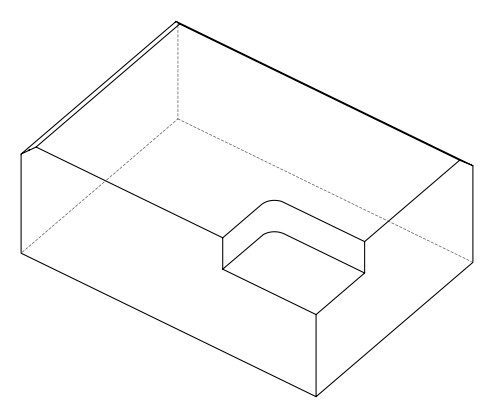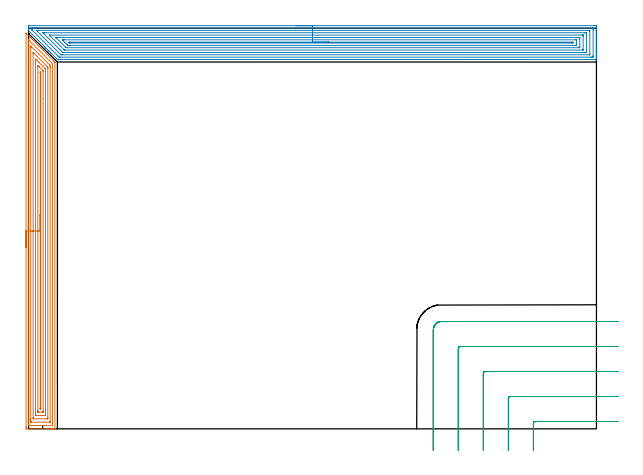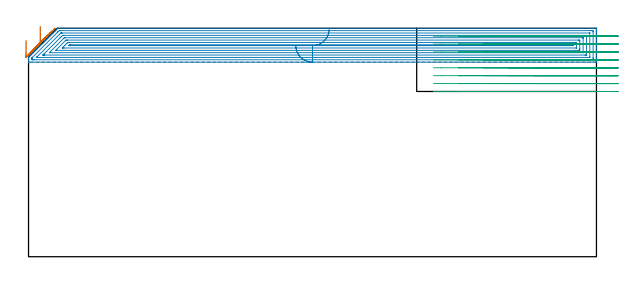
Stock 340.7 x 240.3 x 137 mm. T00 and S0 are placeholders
(PLAN: 3 operations, 1 tool changes, 45.9 min)
(1 AREA_MILL | FG_CHAMFER_SURFACE | UGT0205_001 | 13.01 min | 35861 mm3)
(2 AREA_MILL_1 | FG_CHAMFER_SURFACE_1 | UGT0205_001 | 21.55 min | 68106 mm3)
(3 MILL_CORNER_NOTCH_RECTANGULAR | CORNER_NOTCH_RECTANGULAR | UGT0201_094 | Follow Part, ap 5, ae 75% | 11.3 min | 302224 mm3)
(TOOL UGT0205_001 | Chamfer Mill 20 x 3 x 45 deg. | D20 FL50 Z2)
(TOOL UGT0201_094 | End mill 20 mm | D20 FL38 Z4)
(OP 1 AREA_MILL)
G17 G21 G94 G90
T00 M6
G54
G17 G0 G90 X-1.5 Y108.65 S1061 M3
G43 Z147. H0
Z129.7
G94 G1 Y108.688 Z128.828 F250.
Y108.802 Z127.964
Y108.991 Z127.112
Y109.253 Z126.28
Y109.587 Z125.474
Y109.99 Z124.7
Y110.458 Z123.964
Y110.99 Z123.272
Y111.579 Z122.629
Y112.222 Z122.04
Y112.914 Z121.508
Y113.65 Z121.04
Y114.424 Z120.637
Y115.23 Z120.303
Y116.062 Z120.041
Y116.914 Z119.852
Y117.778 Z119.738
Y118.65 Z119.7
Y237.192
X-1.495 Y237.267 Z119.704
X-1.492 Y237.281 Z119.705
X-1.466 Y237.267 Z119.731
X0.986 Y234.814 Z122.185
X15.223 Y220.578 Z136.422
X15.782 Y220.019 Z136.979
X15.787 Y220.013 Z136.984
X15.804 Y219.987 Z136.993
X15.8 Y219.688 Z137.
Y219.683
Y0.181
X15.797 Y0.01 Z136.988
X15.735 Y0.007 Z136.927
X15.302 Y0. Z136.502
X15.019 Z136.219
X14.294 Z135.489
X13.038 Z134.235
X11.615 Z132.811
X-0.887 Y0.001 Z120.311
X-1.123 Y0.002 Z120.075
X-1.492 Y0.007 Z119.706
X-1.494 Y0.021 Z119.704
X-1.499 Y0.628 Z119.701
X-1.5 Y1.242 Z119.7
Y118.65
X-0.086 Z121.114
X-0.085 Y233.095 Z121.115
X-0.084 Y233.185 Z121.116
X-0.079 Y233.278 Z121.121
X-0.071 Y233.41 Z121.129
X0.006 Y233.337 Z121.206
X0.254 Y233.095 Z121.454
X13.666 Y219.683 Z134.866
X14.294 Y219.048 Z135.494
X14.356 Y218.983 Z135.556
X14.379 Y218.939 Z135.579
X14.382 Y218.881 Z135.582
X14.384 Y218.789 Z135.584
X14.385 Y218.698 Z135.585
X14.386 Y217.895 Z135.586
X14.385 Y2.325 Z135.585
X14.384 Y2.233 Z135.584
X14.38 Y2.05 Z135.58
X14.378 Y2.008 Z135.578
X14.371 Y2.006 Z135.571
X14.346 Y2.003 Z135.546
X14.294 Y2.001 Z135.494
X0.421 Z121.621
X0.006 Y2.008 Z121.206
X-0.052 Y2.01 Z121.148
X-0.079 Y2.025 Z121.121
X-0.086 Y2.417 Z121.114
Y118.65
X1.328 Z122.528
X1.329 Y228.624 Z122.529
X1.33 Y229.087 Z122.53
X1.334 Y229.519 Z122.534
X1.336 Y229.552 Z122.536
X1.377 Y229.519 Z122.577
X1.792 Y229.108 Z122.992
X12.756 Y218.143 Z133.956
X12.88 Y218.017 Z134.08
X12.94 Y217.951 Z134.14
X12.965 Y217.921 Z134.165
X12.966 Y217.895 Z134.166
X12.97 Y217.433 Z134.17
X12.971 Y217.001 Z134.171
Y216.537
Y4.205
X12.969 Y4.089 Z134.169
X12.967 Y4.032 Z134.167
X12.965 Y4.012 Z134.165
X12.917 Y4.009 Z134.117
X12.711 Y4.001 Z133.911
X9.364 Y4. Z130.564
X1.792 Y4.001 Z122.992
X1.587 Y4.002 Z122.787
X1.451 Y4.006 Z122.651
X1.347 Y4.01 Z122.547
X1.335 Y4.052 Z122.535
X1.333 Y4.205 Z122.533
X1.33 Y4.668 Z122.53
X1.329 Y5.099 Z122.529
X1.328 Y5.563 Z122.528
Y118.65
X2.743 Z123.943
Y225.048
X2.747 Y225.429 Z123.947
X2.75 Y225.618 Z123.95
X2.754 Y225.686 Z123.954
X2.817 Y225.625 Z124.017
X3.403 Y225.048 Z124.603
X10.722 Y217.729 Z131.922
X11.445 Y217.001 Z132.645
X11.548 Y216.892 Z132.748
X11.551 Y216.792 Z132.751
X11.554 Y216.583 Z132.754
X11.557 Y216.165 Z132.757
Y216.107
Y6.887
X11.551 Y6.057 Z132.751
X11.546 Y6.01 Z132.746
X11.497 Y6.007 Z132.697
X11.387 Y6.003 Z132.587
X11.165 Y6.001 Z132.365
X10.722 Y6. Z131.922
X3.132 Y6.001 Z124.332
X2.912 Y6.003 Z124.112
X2.803 Y6.007 Z124.003
X2.754 Y6.01 Z123.954
X2.75 Y6.046 Z123.95
X2.743 Y6.829 Z123.943
Y6.887
Y118.65
X4.157 Z125.357
X4.158 Y220.891 Z125.358
X4.161 Y221.472 Z125.361
X4.164 Y221.779 Z125.364
X4.471 Y221.522 Z125.671
X4.527 Y221.472 Z125.727
X5.364 Y220.638 Z126.564
X6.318 Y219.683 Z127.518
X9.895 Y216.107 Z131.095
X9.96 Y216.039 Z131.16
X10.089 Y215.9 Z131.289
X10.137 Y215.846 Z131.337
X10.139 Y215.831 Z131.339
X10.141 Y215.795 Z131.341
X10.143 Y215.213 Z131.343
Y214.899
Y8.675
X10.141 Y8.363 Z131.341
X10.137 Y8.047 Z131.337
X10.136 Y8.013 Z131.336
X10.123 Y8.009 Z131.323
X10.082 Y8.005 Z131.282
X9.998 Y8.001 Z131.198
X7.378 Y8. Z128.578
X5.146 Z126.346
X4.471 Y8.002 Z125.671
X4.249 Y8.004 Z125.449
X4.176 Y8.01 Z125.376
X4.164 Y8.031 Z125.364
X4.161 Y8.091 Z125.361
X4.158 Y8.675 Z125.358
X4.157 Y8.99 Z125.357
Y118.65
X5.571 Z126.771
Y217.001
X5.573 Y217.686 Z126.773
X5.576 Y217.895 Z126.776
X5.578 Y217.957 Z126.778
X5.594 Y217.946 Z126.794
X5.653 Y217.895 Z126.853
X6.257 Y217.295 Z127.457
X6.551 Y217.001 Z127.751
X8.338 Y215.213 Z129.538
X8.634 Y214.91 Z129.834
X8.716 Y214.825 Z129.916
X8.722 Y214.782 Z129.922
X8.725 Y214.698 Z129.925
X8.728 Y214.527 Z129.928
X8.729 Y197.846 Z129.929
Y10.671
X8.728 Y10.464 Z129.928
X8.724 Y10.121 Z129.924
X8.722 Y10.037 Z129.922
X8.712 Y10.01 Z129.912
X8.66 Y10.007 Z129.86
X8.504 Y10.002 Z129.704
X6.257 Y10. Z127.457
X5.825 Y10.002 Z127.025
X5.623 Y10.008 Z126.823
X5.578 Y10.01 Z126.778
X5.576 Y10.086 Z126.776
X5.572 Y10.255 Z126.772
X5.571 Y10.464 Z126.771
Y11.15
Y118.65
X6.985 Z128.185
X6.986 Y213.589 Z128.186
X6.987 Y213.754 Z128.187
X6.992 Y214.083 Z128.192
X6.994 Y214.1 Z128.194
X7.001 Y214.095 Z128.201
X7.027 Y214.073 Z128.227
X7.074 Y214.028 Z128.274
X7.15 Y213.951 Z128.35
X7.278 Y213.815 Z128.478
X7.308 Y213.782 Z128.508
X7.311 Y213.699 Z128.511
X7.313 Y213.59 Z128.513
X7.314 Y213.425 Z128.514
X7.315 Y213.26 Z128.515
Y12.981
X7.313 Y12.252 Z128.513
X7.311 Y12.091 Z128.511
X7.308 Y12.034 Z128.508
X7.302 Y12.01 Z128.502
X7.275 Y12.008 Z128.475
X7.15 Y12.004 Z128.35
X7.066 Y12.005 Z128.266
X7.001 Y12.01 Z128.201
X6.992 Y12.017 Z128.192
X6.989 Y12.041 Z128.189
X6.987 Y12.087 Z128.187
X6.986 Y12.252 Z128.186
X6.985 Y12.417 Z128.185
Y118.65
Y119.522 Z128.223
Y120.386 Z128.337
Y121.238 Z128.526
Y122.07 Z128.788
Y122.876 Z129.122
Y123.65 Z129.525
Y124.386 Z129.994
Y125.078 Z130.525
Y125.721 Z131.114
Y126.31 Z131.757
Y126.842 Z132.45
Y127.31 Z133.185
Y127.713 Z133.959
Y128.047 Z134.765
Y128.309 Z135.597
Y128.498 Z136.449
Y128.612 Z137.314
Y128.65 Z138.185
G0 Z147.
M5
M2
(OP 2 AREA_MILL_1)
G17 G21 G94 G90
T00 M6
G54
G17 G0 G90 X160.3 Y241.8 S1061 M3
G43 Z147. H0
Z126.7
G94 G1 X160.338 Z125.828 F250.
X160.452 Z124.964
X160.641 Z124.112
X160.903 Z123.28
X161.237 Z122.474
X161.64 Z121.7
X162.108 Z120.964
X162.64 Z120.272
X163.229 Z119.629
X163.872 Z119.04
X164.564 Z118.508
X165.3 Z118.04
X166.074 Z117.637
X166.88 Z117.303
X167.712 Z117.041
X168.564 Z116.852
X169.428 Z116.738
X170.3 Z116.7
X339.986
X340.425 Y241.795 Z116.703
X340.59 Y241.792 Z116.706
X340.6 Y241.622 Z116.875
Y225.204 Z133.291
Y224.598 Z133.897
Y224.047 Z134.45
Y223.716 Z134.78
Y223.166 Z135.331
Y222.834 Z135.66
Y222.172 Z136.327
Y221.84 Z136.659
X340.593 Y221.504 Z136.986
Y221.502 Z136.988
X340.433 Y221.5 Z137.
X17.583
X17.296 Y221.505 Z136.991
X16.756 Y222.044 Z136.455
X16.69 Y222.109 Z136.388
X14.201 Y224.598 Z133.898
X13.761 Y225.038 Z133.461
X13.319 Y225.479 Z133.017
X13.117 Y225.682 Z132.817
X13.052 Y225.748 Z132.752
X12.438 Y226.361 Z132.135
X12.203 Y226.597 Z131.903
X11.556 Y227.242 Z131.254
X11.355 Y227.445 Z131.055
X11.331 Y227.469 Z131.031
X10.675 Y228.124 Z130.373
X10.506 Y228.294 Z130.206
X10.438 Y228.362 Z130.138
X9.793 Y229.005 Z129.492
X9.657 Y229.143 Z129.357
X0.098 Y238.702 Z119.795
X0.01 Y238.792 Z119.704
X0.005 Y238.819 Z119.678
X0. Y239.365 Z119.135
Y240.797 Z117.7
Y241.347 Z117.149
Y241.677 Z116.82
X0.003 Y241.791 Z116.705
X0.397 Y241.8 Z116.7
X170.3
Y240.386 Z118.114
X338.2 Y240.385 Z118.115
X338.282 Y240.384 Z118.116
X338.568 Y240.379 Z118.121
X338.59 Y240.286 Z118.214
X338.597 Y240.074 Z118.426
X338.599 Y239.584 Z118.916
X338.6 Y239.189 Z119.311
X338.599 Y223.716 Z134.784
X338.597 Y223.323 Z135.177
X338.59 Y222.932 Z135.568
X338.2 Y222.918 Z135.582
X338.117 Y222.916 Z135.584
X337.307 Y222.914 Z135.586
X337.226
X19.288 Y222.915 Z135.585
X18.476 Y222.92 Z135.58
X18.388 Y222.921 Z135.579
X17.583 Y223.669 Z134.831
X17.535 Y223.716 Z134.784
X16.69 Y224.56 Z133.94
X2.4 Y238.85 Z119.65
X2.037 Y239.222 Z119.278
X2.017 Y239.244 Z119.256
X2.01 Y239.277 Z119.223
X2.005 Y239.347 Z119.153
X2.001 Y239.452 Z119.048
Y239.584 Z118.916
X2.003 Y239.977 Z118.523
X2.01 Y240.368 Z118.132
X2.4 Y240.382 Z118.118
X2.483 Y240.384 Z118.116
X3.293 Y240.386 Z118.114
X3.374
X170.3
Y238.972 Z119.528
X336.413 Y238.971 Z119.529
X336.504 Y238.97 Z119.53
X336.576 Y238.967 Z119.533
X336.59 Y238.965 Z119.535
X336.594 Y238.939 Z119.561
X336.597 Y238.887 Z119.613
X336.599 Y238.702 Z119.798
X336.6 Y238.518 Z119.982
X336.599 Y224.415 Z134.085
X336.593 Y224.353 Z134.147
X336.59 Y224.335 Z134.165
X336.582 Y224.333 Z134.167
X336.55 Y224.331 Z134.169
X336.413 Y224.329 Z134.171
X20.262
X19.64 Y224.33 Z134.17
X19.506 Y224.333 Z134.167
X19.439 Y224.335 Z134.165
X19.369 Y224.35 Z134.15
X19.113 Y224.598 Z133.902
X18.476 Y225.224 Z133.276
X4.997 Y238.702 Z119.798
X4.917 Y238.784 Z119.716
X4.767 Y238.942 Z119.558
X4.746 Y238.968 Z119.532
X4.768 Y238.97 Z119.53
X4.807 Y238.971 Z119.529
X5.08
X170.3 Y238.972 Z119.528
Y237.557 Z120.943
X333.734
X334.002 Y237.556 Z120.944
X334.473 Y237.552 Z120.948
X334.576 Y237.551 Z120.949
X334.59 Y237.37 Z121.13
X334.6 Y236.967 Z121.533
Y236.939 Z121.561
X334.599 Y225.933 Z132.567
X334.597 Y225.827 Z132.673
X334.593 Y225.774 Z132.726
X334.591 Y225.752 Z132.748
X334.568 Y225.75 Z132.75
X334.357 Y225.746 Z132.754
X333.734 Y225.743 Z132.757
X333.467
X21.155
X20.887 Y225.744 Z132.756
X20.575 Y225.747 Z132.753
X20.424 Y225.75 Z132.75
X20.262 Y225.897 Z132.603
X19.79 Y226.361 Z132.139
X19.369 Y226.78 Z131.72
X18.906 Y227.242 Z131.258
X9.21 Y236.939 Z121.561
X8.652 Y237.501 Z120.999
X8.617 Y237.544 Z120.956
X8.616 Y237.551 Z120.949
X8.652 Y237.552 Z120.948
X8.921 Y237.555 Z120.945
X9.545 Y237.557 Z120.943
X9.812
X170.3
Y236.143 Z122.357
X332.035
X332.208 Y236.141 Z122.359
X332.553 Y236.136 Z122.364
X332.592 Y236.131 Z122.369
X332.595 Y236.123 Z122.377
X332.598 Y236.101 Z122.399
X332.6 Y236.058 Z122.442
Y235.414 Z123.086
X332.599 Y227.481 Z131.019
X332.593 Y227.242 Z131.258
X332.59 Y227.169 Z131.331
X332.294 Y227.161 Z131.339
X332.121 Y227.158 Z131.342
X21.962 Y227.157 Z131.343
X21.789 Y227.159 Z131.341
X21.448 Y227.164 Z131.336
X21.363 Y227.242 Z131.258
X21.155 Y227.444 Z131.056
X13.117 Y235.481 Z123.019
X12.548 Y236.058 Z122.442
X12.478 Y236.132 Z122.368
X12.772 Y236.139 Z122.361
X12.945 Y236.142 Z122.358
X170.3 Y236.143 Z122.357
Y234.729 Z123.771
X329.723 Y234.728 Z123.772
X330.162 Y234.725 Z123.775
X330.59 Y234.72 Z123.78
X330.596 Y234.295 Z124.205
X330.6 Y233.863 Z124.637
Y229.455 Z129.045
X330.597 Y229.005 Z129.495
X330.593 Y228.58 Z129.92
X330.162 Y228.575 Z129.925
X329.708 Y228.572 Z129.928
X23.381 Y228.571 Z129.929
X22.941 Y228.574 Z129.926
X22.481 Y228.578 Z129.922
X22.048 Y228.999 Z129.501
X16.69 Y234.358 Z124.142
X16.37 Y234.686 Z123.814
X16.339 Y234.72 Z123.78
X16.35 Y234.723 Z123.777
X16.389 Y234.727 Z123.773
X16.428 Y234.729 Z123.771
X170.3
Y233.315 Z125.185
X328.376 Y233.314 Z125.186
X328.478 Y233.313 Z125.187
X328.56 Y233.308 Z125.192
X328.591 Y233.305 Z125.195
X328.595 Y233.288 Z125.212
X328.597 Y233.267 Z125.233
X328.6 Y233.192 Z125.308
X328.599 Y230.326 Z128.174
X328.597 Y230.178 Z128.322
X328.593 Y230.06 Z128.44
X328.589 Y229.992 Z128.508
X328.573 Y229.99 Z128.51
X328.376 Y229.987 Z128.513
X328.276 Y229.986 Z128.514
X327.483 Y229.985 Z128.515
X24.628
X23.834 Y229.986 Z128.514
X23.733 Y229.987 Z128.513
X23.542 Y229.992 Z128.508
X23.168 Y230.342 Z128.158
X22.941 Y230.558 Z127.942
X21.847 Y231.65 Z126.85
X20.262 Y233.236 Z125.264
X20.219 Y233.284 Z125.216
X20.213 Y233.294 Z125.206
X20.21 Y233.308 Z125.192
X20.262 Y233.31 Z125.19
X20.364 Y233.313 Z125.187
X21.155 Y233.315 Z125.185
X21.255
X170.3
Y231.901 Z126.599
X325.696 Y231.9 Z126.6
X326.34 Y231.897 Z126.603
X326.59 Y231.893 Z126.607
X326.599 Y231.65 Z126.85
X326.6 Y231.64 Z126.86
X326.59 Y231.407 Z127.093
X325.948 Y231.401 Z127.099
X325.696 Y231.4 Z127.1
X24.981
X24.727 Y231.401 Z127.099
X24.643 Y231.403 Z127.097
X24.577 Y231.406 Z127.094
X24.544 Y231.415 Z127.085
X24.517 Y231.439 Z127.061
X24.302 Y231.65 Z126.85
X24.162 Y231.794 Z126.706
X24.07 Y231.894 Z126.606
X24.22 Y231.896 Z126.604
X24.475 Y231.899 Z126.601
X24.727 Y231.9 Z126.6
X25.367
X170.3 Y231.901 Z126.599
X171.172 Z126.638
X172.036 Z126.751
X172.888 Z126.94
X173.72 Z127.203
X174.526 Z127.536
X175.3 Z127.939
X176.036 Z128.408
X176.728 Z128.939
X177.371 Z129.528
X177.96 Z130.172
X178.492 Z130.864
X178.96 Z131.599
X179.363 Z132.373
X179.697 Z133.179
X179.959 Z134.011
X180.148 Z134.863
X180.262 Z135.728
X180.3 Z136.599
G0 Z147.
M5
M2
(OP 3 MILL_CORNER_NOTCH_RECTANGULAR)
G17 G21 G94 G90
T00 M6
G54
G17 G0 G90 X353.6 Y4.4 S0 M3
G43 Z147. H0
Z132.262
G94 G1 X350.6 F250.
X303.795 F500.
G3 X302.8 Y3.405 R1.
G1 Y-10.
Y-13. F250.
G0 Z147.
X353.6 Y19.4
Z132.262
G1 X350.6
X288.795 F500.
G3 X287.8 Y18.405 R1.
G1 Y-10.
Y-13. F250.
G0 Z147.
X353.6 Y34.4
Z132.262
G1 X350.6
X273.795 F500.
G3 X272.8 Y33.405 R1.
G1 Y-10.
Y-13. F250.
G0 Z147.
X353.6 Y49.4
Z132.262
G1 X350.6
X258.796 F500.
G3 X257.8 Y48.404 R1.
G1 Y-10.
Y-13. F250.
G0 Z147.
X353.6 Y64.4
Z132.262
G1 X350.6
X247.6 F500.
G3 X242.8 Y59.6 R4.8
G1 Y-10.
Y-13. F250.
G0 Z147.
X353.6 Y4.4
Z127.525
G1 X350.6
X303.794 F500.
G3 X302.8 Y3.406 R1.
G1 Y-10.
Y-13. F250.
G0 Z147.
X353.6 Y19.4
Z127.525
G1 X350.6
X288.795 F500.
G3 X287.8 Y18.405 R1.
G1 Y-10.
Y-13. F250.
G0 Z147.
X353.6 Y34.4
Z127.525
G1 X350.6
X273.795 F500.
G3 X272.8 Y33.405 R1.
G1 Y-10.
Y-13. F250.
G0 Z147.
X353.6 Y49.4
Z127.525
G1 X350.6
X258.796 F500.
G3 X257.8 Y48.404 R1.
G1 Y-10.
Y-13. F250.
G0 Z147.
X353.6 Y64.4
Z127.525
G1 X350.6
X247.6 F500.
G3 X242.8 Y59.6 R4.8
G1 Y-10.
Y-13. F250.
G0 Z147.
X353.6 Y4.4
Z122.787
G1 X350.6
X303.794 F500.
G3 X302.8 Y3.406 R1.
G1 Y-10.
Y-13. F250.
G0 Z147.
X353.6 Y19.4
Z122.787
G1 X350.6
X288.795 F500.
G3 X287.8 Y18.405 R1.
G1 Y-10.
Y-13. F250.
G0 Z147.
X353.6 Y34.4
Z122.787
G1 X350.6
X273.795 F500.
G3 X272.8 Y33.405 R1.
G1 Y-10.
Y-13. F250.
G0 Z147.
X353.6 Y49.4
Z122.787
G1 X350.6
X258.796 F500.
G3 X257.8 Y48.404 R1.
G1 Y-10.
Y-13. F250.
G0 Z147.
X353.6 Y64.4
Z122.787
G1 X350.6
X247.6 F500.
G3 X242.8 Y59.6 R4.8
G1 Y-10.
Y-13. F250.
G0 Z147.
X353.6 Y4.4
Z118.05
G1 X350.6
X303.794 F500.
G3 X302.8 Y3.406 R1.
G1 Y-10.
Y-13. F250.
G0 Z147.
X353.6 Y19.4
Z118.05
G1 X350.6
X288.795 F500.
G3 X287.8 Y18.405 R1.
G1 Y-10.
Y-13. F250.
G0 Z147.
X353.6 Y34.4
Z118.05
G1 X350.6
X273.795 F500.
G3 X272.8 Y33.405 R1.
G1 Y-10.
Y-13. F250.
G0 Z147.
X353.6 Y49.4
Z118.05
G1 X350.6
X258.796 F500.
G3 X257.8 Y48.404 R1.
G1 Y-10.
Y-13. F250.
G0 Z147.
X353.6 Y64.4
Z118.05
G1 X350.6
X247.6 F500.
G3 X242.8 Y59.6 R4.8
G1 Y-10.
Y-13. F250.
G0 Z147.
X353.6 Y4.4
Z113.312
G1 X350.6
X303.794 F500.
G3 X302.8 Y3.406 R1.
G1 Y-10.
Y-13. F250.
G0 Z147.
X353.6 Y19.4
Z113.312
G1 X350.6
X288.795 F500.
G3 X287.8 Y18.405 R1.
G1 Y-10.
Y-13. F250.
G0 Z147.
X353.6 Y34.4
Z113.312
G1 X350.6
X273.795 F500.
G3 X272.8 Y33.405 R1.
G1 Y-10.
Y-13. F250.
G0 Z147.
X353.6 Y49.4
Z113.312
G1 X350.6
X258.796 F500.
G3 X257.8 Y48.404 R1.
G1 Y-10.
Y-13. F250.
G0 Z147.
X353.6 Y64.4
Z113.312
G1 X350.6
X247.6 F500.
G3 X242.8 Y59.6 R4.8
G1 Y-10.
Y-13. F250.
G0 Z147.
X353.6 Y4.4
Z108.575
G1 X350.6
X303.795 F500.
G3 X302.8 Y3.405 R1.
G1 Y-10.
Y-13. F250.
G0 Z147.
X353.6 Y19.4
Z108.575
G1 X350.6
X288.795 F500.
G3 X287.8 Y18.405 R1.
G1 Y-10.
Y-13. F250.
G0 Z147.
X353.6 Y34.4
Z108.575
G1 X350.6
X273.795 F500.
G3 X272.8 Y33.405 R1.
G1 Y-10.
Y-13. F250.
G0 Z147.
X353.6 Y49.4
Z108.575
G1 X350.6
X258.796 F500.
G3 X257.8 Y48.404 R1.
G1 Y-10.
Y-13. F250.
G0 Z147.
X353.6 Y64.4
Z108.575
G1 X350.6
X247.6 F500.
G3 X242.8 Y59.6 R4.8
G1 Y-10.
Y-13. F250.
G0 Z147.
X353.6 Y4.4
Z103.837
G1 X350.6
X303.795 F500.
G3 X302.8 Y3.405 R1.
G1 Y-10.
Y-13. F250.
G0 Z147.
X353.6 Y19.4
Z103.837
G1 X350.6
X288.795 F500.
G3 X287.8 Y18.405 R1.
G1 Y-10.
Y-13. F250.
G0 Z147.
X353.6 Y34.4
Z103.837
G1 X350.6
X273.795 F500.
G3 X272.8 Y33.405 R1.
G1 Y-10.
Y-13. F250.
G0 Z147.
X353.6 Y49.4
Z103.837
G1 X350.6
X258.796 F500.
G3 X257.8 Y48.404 R1.
G1 Y-10.
Y-13. F250.
G0 Z147.
X353.6 Y64.4
Z103.837
G1 X350.6
X247.6 F500.
G3 X242.8 Y59.6 R4.8
G1 Y-10.
Y-13. F250.
G0 Z147.
X353.6 Y4.4
Z99.1
G1 X350.6
X303.795 F500.
G3 X302.8 Y3.405 R1.
G1 Y-10.
Y-13. F250.
G0 Z147.
X353.6 Y19.4
Z99.1
G1 X350.6
X288.795 F500.
G3 X287.8 Y18.405 R1.
G1 Y-10.
Y-13. F250.
G0 Z147.
X353.6 Y34.4
Z99.1
G1 X350.6
X273.795 F500.
G3 X272.8 Y33.405 R1.
G1 Y-10.
Y-13. F250.
G0 Z147.
X353.6 Y49.4
Z99.1
G1 X350.6
X258.796 F500.
G3 X257.8 Y48.404 R1.
G1 Y-10.
Y-13. F250.
G0 Z147.
X353.6 Y64.4
Z99.1
G1 X350.6
X247.6 F500.
G3 X242.8 Y59.6 R4.8
G1 Y-10.
Y-13. F250.
G0 Z147.
M5
M2
